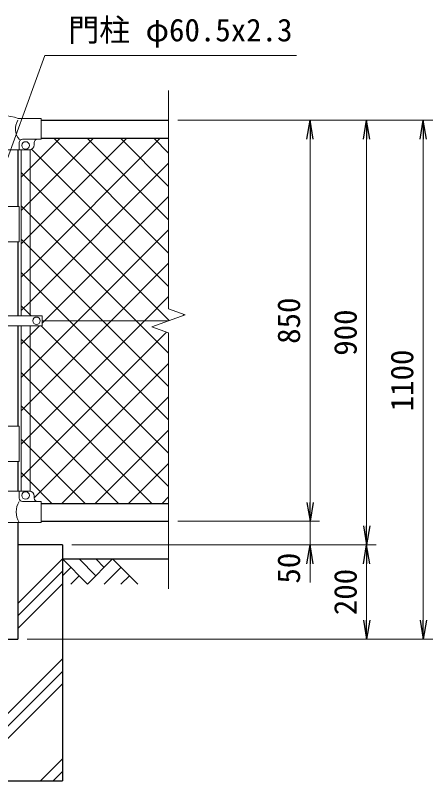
# Model space of a CAD drawing. Units: millimetres, scale not verified. Extents: x -4200 to 4200, y -2970 to 2970.
# Drawn here: x 2267 to 3152, y -1039 to 584 of the extents above; entities that cross this region are included whole.
import ezdxf
from ezdxf.enums import TextEntityAlignment as Align

# ---------------------------------------------------------------- set-up
doc = ezdxf.new("R2010")
doc.units = ezdxf.units.MM
doc.header["$LTSCALE"] = 10
for name, color, linetype, lineweight in [('0-2_D-STR1', 1, 'Continuous', 25), ('0-3_D-STR3', 3, 'Continuous', 13), ('0-4_D-DCR-HCH', 7, 'Continuous', 13), ('0-5_D-BGD', 7, 'Continuous', 25), ('0-6_D-STR4', 7, 'Continuous', 25), ('0-7_D-STR-DIM', 7, 'Continuous', 13), ('0-A_D-STR2', 7, 'Continuous', 13), ('0-B_D-STR-TXT', 7, 'Continuous', 13)]:
    doc.layers.add(name, color=color, linetype=linetype, lineweight=lineweight)
doc.layers.add('0-8_0', color=7, linetype='Continuous')
doc.styles.add('ＭＳ ゴシック', font='')
doc.styles.get('ＭＳ ゴシック').set_extended_font_data('MS Gothic')

# ---------------------------------------------------------------- blocks, each defined once
blk = doc.blocks.new('_Open')
at = {"layer": '0-8_0'}
blk.add_line((-10, 1.667), (0, 0), dxfattribs=at)
blk.add_lwpolyline([(-10, -1.667), (0, 0), (-10, 0)], dxfattribs=at)

msp = doc.modelspace()

# ---------------------------------------------------------------- linework, layer by layer
at = {"layer": '0-2_D-STR1'}
for p, q in [((2321.99, 361.37), (2591.99, 361.37)), ((2321.99, 323.37), (2591.99, 323.37)), ((2272.24, 299.07), (2272.24, 178.87)), ((2272.24, 103.87), (2272.24, -53.13)), ((2272.24, -74.13), (2272.24, -287.13)), ((2272.24, -362.13), (2272.24, -424.93)), ((2321.99, -450.63), (2591.99, -450.63)), ((2272.24, -490.93), (2272.24, -738.63)), ((2321.99, -488.63), (2591.99, -488.63)), ((2211.74, -738.63), (2272.24, -738.63))]:
    msp.add_line(p, q, dxfattribs=at)
at = {"layer": '0-3_D-STR3'}
for p, q in [((2273.12, 365.07), (2321.99, 365.07)), ((2321.99, 321.07), (2321.99, 365.07)), ((2275.39, 314.07), (2275.39, 299.07)), ((2282.39, 321.07), (2321.99, 321.07)), ((2306.99, 309.07), (2306.99, 314.07)), ((2208.59, 299.07), (2296.99, 299.07)), ((2279.49, 299.07), (2279.49, -53.13)), ((2298.49, 299.07), (2298.49, -53.13)), ((2210.95, 178.87), (2275.29, 178.87)), ((2275.29, 178.87), (2275.29, 103.87)), ((2189.35, 103.87), (2275.29, 103.87)), ((2209.19, -53.13), (2323.99, -53.13)), ((2323.99, -53.13), (2323.99, -74.13)), ((2591.99, -63.63), (2323.99, -63.63)), ((2209.19, -74.13), (2323.99, -74.13)), ((2279.49, -424.93), (2279.49, -74.13)), ((2298.49, -424.93), (2298.49, -74.13)), ((2210.95, -287.13), (2275.29, -287.13)), ((2275.29, -287.13), (2275.29, -362.13)), ((2189.35, -362.13), (2275.29, -362.13)), ((2206.29, -424.93), (2296.99, -424.93)), ((2275.39, -424.93), (2275.39, -439.93)), ((2306.99, -434.93), (2306.99, -439.93)), ((2282.39, -446.93), (2321.99, -446.93)), ((2321.99, -446.93), (2321.99, -490.93)), ((2206.29, -490.93), (2321.99, -490.93))]:
    msp.add_line(p, q, dxfattribs=at)
for centre in [(2288.99, 308.07), (2311.99, -63.63), (2288.99, -433.93)]:
    msp.add_circle(centre, 8, dxfattribs=at)
for centre, radius, start, end in [((2241.99, 291.37), 80, 67.09875, 113.10629), ((2300.52, 343.12), 33.4, 146.35914, 222.2959), ((2282.39, 314.07), 7, 90, 180), ((2296.99, 309.07), 10, 270, 0), ((2313.99, 314.07), 7, 90, 180), ((2296.99, -434.93), 10, 0, 90), ((2309.61, -468.93), 40.68, 147.25964, 212.74036), ((2282.39, -439.93), 7, 180, 270), ((2313.99, -439.93), 7, 180, 270)]:
    msp.add_arc(centre, radius, start, end, dxfattribs=at)
at = {"layer": '0-4_D-DCR-HCH'}
for p, q in [((2272.24, -662.9), (2366.99, -568.15)), ((2420.2, -621.84), (2366.99, -568.63)), ((2437.94, -604.11), (2402.47, -568.63)), ((2473.42, -568.63), (2420.2, -621.84)), ((2455.77, -586.46), (2437.94, -568.63)), ((2473.42, -568.63), (2526.63, -621.84)), ((2272.24, -689.41), (2366.99, -594.66)), ((2384.73, -586.37), (2366.99, -604.03)), ((2491.15, -586.37), (2455.52, -621.84)), ((2402.47, -604.11), (2384.65, -621.84)), ((2508.89, -604.11), (2491.07, -621.84)), ((2272.24, -715.93), (2366.99, -621.18)), ((2116.99, -1030.28), (2366.99, -780.28)), ((2135.15, -1038.63), (2366.99, -806.79)), ((2161.67, -1038.63), (2366.99, -833.31)), ((2320.77, -1038.63), (2366.99, -992.41)), ((2347.28, -1038.63), (2366.99, -1018.93))]:
    msp.add_line(p, q, dxfattribs=at)
at = {"layer": '0-5_D-BGD'}
msp.add_line((2366.99, -568.63), (2591.99, -568.63), dxfattribs=at)
at = {"layer": '0-6_D-STR4'}
for p, q in [((2366.99, -538.63), (2272.24, -538.63)), ((2366.99, -538.63), (2366.99, -1038.63)), ((2116.99, -1038.63), (2366.99, -1038.63))]:
    msp.add_line(p, q, dxfattribs=at)
at = {"layer": '0-7_D-STR-DIM'}
for p, q in [((2591.99, -37.98), (2591.99, 424.37)), ((2611.99, 361.37), (2911.99, 361.37)), ((2611.99, 361.37), (3031.99, 361.37)), ((2611.99, 361.37), (3151.99, 361.37)), ((2891.99, -448.63), (2891.99, 321.37)), ((3011.99, -498.63), (3011.99, 321.37)), ((3131.99, -698.63), (3131.99, 321.37)), ((2627.23, -50.81), (2591.99, -37.98)), ((2556.75, -76.46), (2627.23, -50.81)), ((2591.99, -89.28), (2556.75, -76.46)), ((2591.99, -631.63), (2591.99, -89.28)), ((2891.99, -448.63), (2891.99, -408.63)), ((2611.99, -488.63), (2911.99, -488.63)), ((2611.99, -488.63), (2911.99, -488.63)), ((2891.99, -538.63), (2891.99, -488.63)), ((2386.99, -538.63), (2911.99, -538.63)), ((2386.99, -538.63), (3031.99, -538.63)), ((2386.99, -538.63), (3031.99, -538.63)), ((2891.99, -578.63), (2891.99, -618.63)), ((3011.99, -578.63), (3011.99, -698.63)), ((2292.24, -738.63), (3151.99, -738.63)), ((2292.24, -738.63), (3031.99, -738.63))]:
    msp.add_line(p, q, dxfattribs=at)
at = {"layer": '0-A_D-STR2'}
for p, q in [((2298.49, 259.71), (2362.14, 323.37)), ((2298.49, 189), (2432.86, 323.37)), ((2298.49, 118.29), (2503.57, 323.37)), ((2298.49, 47.58), (2574.28, 323.37)), ((2591.99, 79.85), (2348.47, 323.37)), ((2591.99, 150.56), (2419.18, 323.37)), ((2591.99, 221.27), (2489.89, 323.37)), ((2591.99, 291.98), (2560.6, 323.37)), ((2591.99, 9.14), (2301.12, 300)), ((2279.49, 240.71), (2298.49, 259.71)), ((2279.49, 170), (2298.49, 189)), ((2298.49, 161.22), (2279.49, 180.22)), ((2523.34, -63.63), (2298.49, 161.22)), ((2279.49, 99.29), (2298.49, 118.29)), ((2399.41, -63.63), (2591.99, 128.95)), ((2298.49, 90.51), (2279.49, 109.51)), ((2452.63, -63.63), (2298.49, 90.51)), ((2470.12, -63.63), (2591.99, 58.24)), ((2279.49, 28.58), (2298.49, 47.58)), ((2298.49, 19.79), (2279.49, 38.79)), ((2381.92, -63.63), (2298.49, 19.79)), ((2540.83, -63.63), (2591.99, -12.47)), ((2298.49, -164.55), (2399.41, -63.63)), ((2298.49, -235.26), (2470.12, -63.63)), ((2298.49, -305.97), (2540.83, -63.63)), ((2591.99, -273.71), (2381.92, -63.63)), ((2591.99, -202.99), (2452.63, -63.63)), ((2591.99, -132.28), (2523.34, -63.63)), ((2622.73, -52.45), (2625.13, -50.04)), ((2591.99, -344.42), (2321.71, -74.13)), ((2306.99, -438.89), (2591.99, -153.89)), ((2279.49, -183.55), (2298.49, -164.55)), ((2298.49, -192.34), (2279.49, -173.34)), ((2556.79, -450.63), (2298.49, -192.34)), ((2365.96, -450.63), (2591.99, -224.6)), ((2279.49, -254.26), (2298.49, -235.26)), ((2298.49, -263.05), (2279.49, -244.05)), ((2486.08, -450.63), (2298.49, -263.05)), ((2279.49, -324.97), (2298.49, -305.97)), ((2436.67, -450.63), (2591.99, -295.31)), ((2298.49, -333.76), (2279.49, -314.76)), ((2415.37, -450.63), (2298.49, -333.76)), ((2507.38, -450.63), (2591.99, -366.02)), ((2298.49, -404.47), (2279.49, -385.47)), ((2344.65, -450.63), (2298.49, -404.47)), ((2578.09, -450.63), (2591.99, -436.74))]:
    msp.add_line(p, q, dxfattribs=at)
for points in [[(2279.49, -42.13), (2298.49, -23.13), (2591.99, 270.37)], [(2593.5, -63.08), (2298.49, 231.93), (2279.49, 250.93)], [(2323.99, -68.34), (2328.7, -63.63), (2591.99, 199.66)], [(2300.71, -53.13), (2298.49, -50.92), (2279.49, -31.92)], [(2279.49, -112.84), (2298.49, -93.84), (2318.2, -74.13)], [(2279.49, -395.68), (2298.49, -376.68), (2587.52, -87.66)], [(2591.99, -415.13), (2298.49, -121.63), (2279.49, -102.63)]]:
    msp.add_lwpolyline(points, dxfattribs=at)
at = {"layer": '0-B_D-STR-TXT'}
msp.add_lwpolyline([(2862.89, 498.46), (2329.73, 498.46), (2247.8, 272.73)], dxfattribs=at)

# ---------------------------------------------------------------- block references
at = {"layer": '0-7_D-STR-DIM', "xscale": 4, "yscale": 4}
for p, rotation in [((2891.99, 361.37), 90), ((3011.99, 361.37), 90), ((3131.99, 361.37), 90), ((2891.99, -488.63), 270), ((2891.99, -488.63), 270), ((3011.99, -538.63), 270), ((2891.99, -538.63), 90), ((3011.99, -538.63), 90), ((3011.99, -738.63), 270), ((3131.99, -738.63), 270)]:
    msp.add_blockref('_Open', p, dxfattribs=dict(at, rotation=rotation))

# ---------------------------------------------------------------- texts
at = {"layer": '0-7_D-STR-DIM', "style": 'ＭＳ ゴシック'}
for s, p in [('850', (2885.24, -112.51)), ('900', (3005.24, -137.76)), ('1100', (3125.24, -255.53)), ('50', (2885.24, -620.83)), ('200', (3005.24, -687.63))]:
    msp.add_text(s, height=48.09, rotation=90, dxfattribs=at).set_placement(p, align=Align.BOTTOM_LEFT)
at = {"layer": '0-B_D-STR-TXT', "style": 'ＭＳ ゴシック'}
msp.add_text('門柱 φ60.5x2.3', height=48.09, dxfattribs=at).set_placement((2379.38, 514.35), align=Align.BOTTOM_LEFT)

doc.saveas('drawing.dxf')
